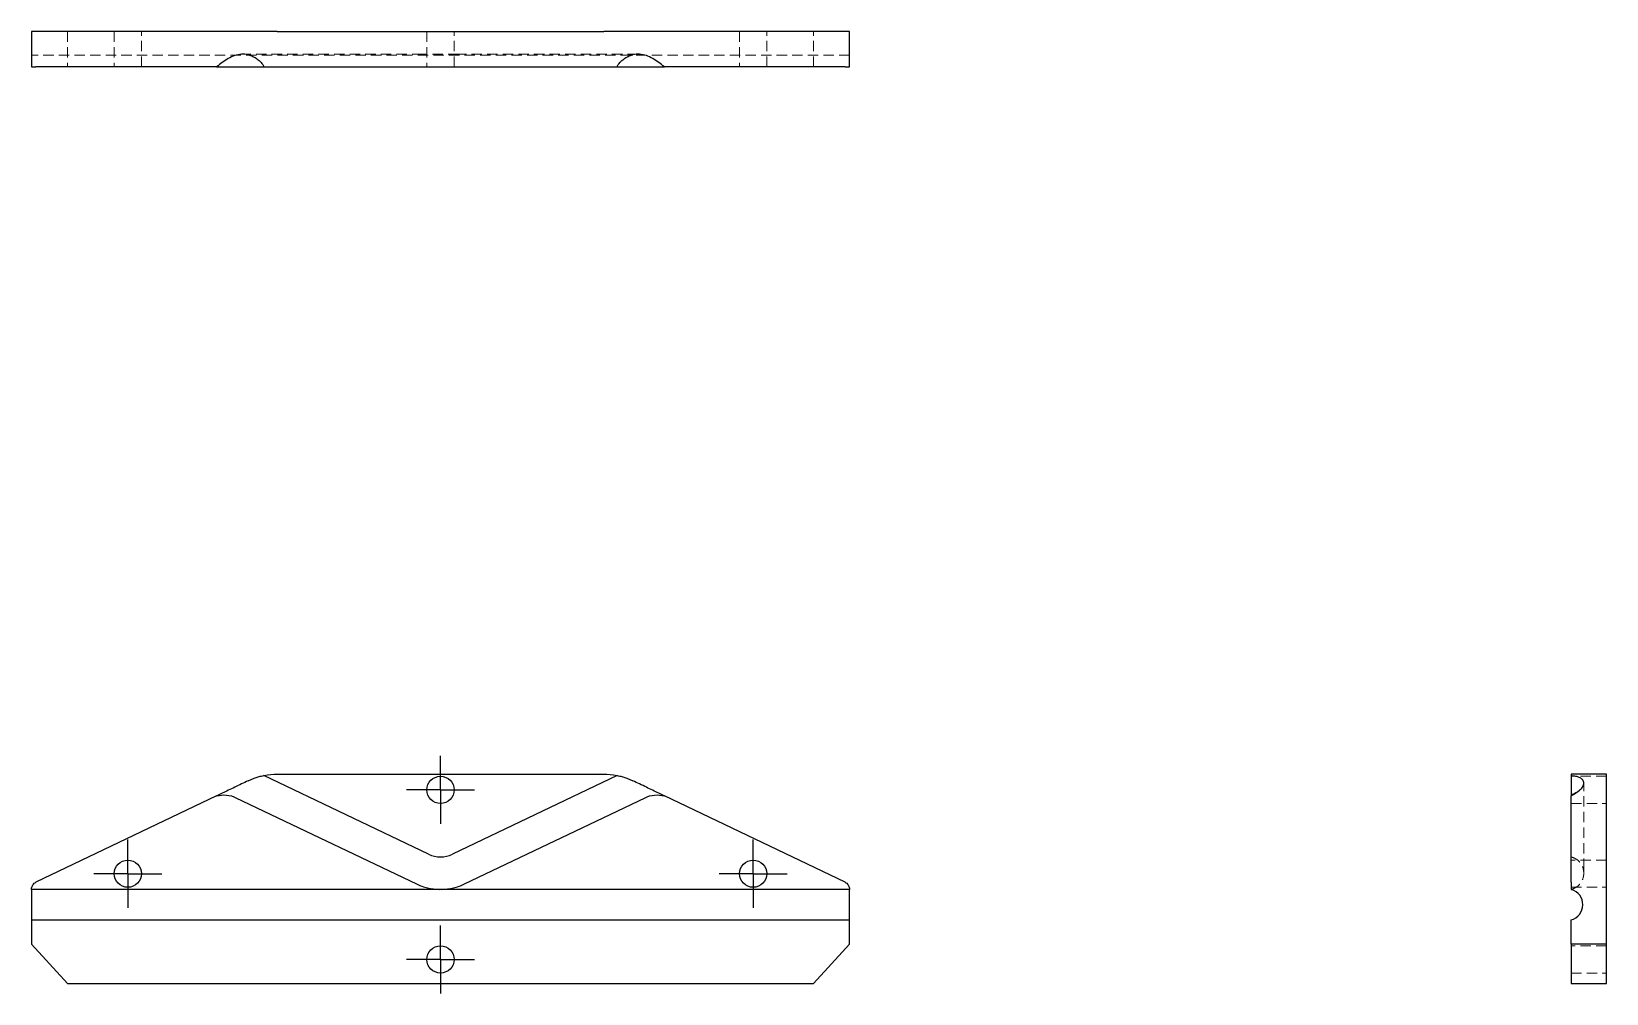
# Model space of a CAD drawing. Header units: millimetres. Extents: x 33 to 225, y 43 to 160.
import ezdxf

# ---------------------------------------------------------------- set-up
doc = ezdxf.new("R2010")
doc.units = ezdxf.units.MM
doc.linetypes.add('HIDDEN', pattern=[1.905, 1.27, -0.635])
doc.layers.add('10', color=7, linetype='Continuous')

# ---------------------------------------------------------------- blocks, each defined once
blk = doc.blocks.new('SW_CENTERMARKSYMBOL_0')
at = {"layer": '10', "color": 0}
for p, q in [((0, 2.5), (0, 4.16)), ((0, 0), (0, 2.5)), ((-2.5, 0), (-4.16, 0)), ((0, 0), (-2.5, 0)), ((0, 0), (0, -2.5)), ((0, 0), (2.5, 0)), ((2.5, 0), (4.16, 0)), ((0, -2.5), (0, -4.16))]:
    blk.add_line(p, q, dxfattribs=at)
blk = doc.blocks.new('SW_CENTERMARKSYMBOL_1')
at = {"layer": '10', "color": 0}
for p, q in [((0, 2.5), (0, 4.16)), ((0, 0), (0, 2.5)), ((-2.5, 0), (-4.16, 0)), ((0, 0), (-2.5, 0)), ((0, 0), (0, -2.5)), ((0, 0), (2.5, 0)), ((2.5, 0), (4.16, 0)), ((0, -2.5), (0, -4.16))]:
    blk.add_line(p, q, dxfattribs=at)
blk = doc.blocks.new('SW_CENTERMARKSYMBOL_2')
at = {"layer": '10', "color": 0}
for p, q in [((0, 2.5), (0, 4.16)), ((0, 0), (0, 2.5)), ((-2.5, 0), (-4.16, 0)), ((0, 0), (-2.5, 0)), ((0, 0), (0, -2.5)), ((0, 0), (2.5, 0)), ((2.5, 0), (4.16, 0)), ((0, -2.5), (0, -4.16))]:
    blk.add_line(p, q, dxfattribs=at)
blk = doc.blocks.new('SW_CENTERMARKSYMBOL_3')
at = {"layer": '10', "color": 0}
for p, q in [((0, 2.5), (0, 4.16)), ((0, 0), (0, 2.5)), ((-2.5, 0), (-4.16, 0)), ((0, 0), (-2.5, 0)), ((0, 0), (0, -2.5)), ((0, 0), (2.5, 0)), ((2.5, 0), (4.16, 0)), ((0, -2.5), (0, -4.16))]:
    blk.add_line(p, q, dxfattribs=at)

msp = doc.modelspace()

# ---------------------------------------------------------------- linework, layer by layer
at = {"color": 7, "linetype": 'Continuous', "lineweight": 25}
for p, q in [((33.07, 160.35), (33.07, 156.07)), ((59.53, 160.35), (33.59, 160.35)), ((63.07, 160.35), (102.93, 160.35)), ((132.41, 160.35), (106.47, 160.35)), ((132.93, 156.07), (132.93, 160.35)), ((33.07, 156.07), (33.07, 156.03)), ((55.67, 156.03), (33.59, 156.03)), ((58.03, 156.03), (61.42, 156.03)), ((63.07, 156.03), (102.93, 156.03)), ((104.6, 156.03), (107.97, 156.03)), ((132.41, 156.03), (110.33, 156.03)), ((132.93, 156.03), (132.93, 156.07)), ((81.53, 59.93), (61.44, 69.53)), ((63.07, 69.69), (102.93, 69.69)), ((104.56, 69.53), (84.47, 59.93)), ((225.35, 69.69), (221.03, 69.69)), ((221.03, 69.53), (221.03, 67.19)), ((225.35, 56.49), (225.35, 68.88)), ((55.67, 67.04), (33.59, 56.49)), ((58.03, 66.82), (80.07, 56.29)), ((85.93, 56.29), (107.97, 66.82)), ((132.41, 56.49), (110.33, 67.04)), ((221.03, 56.49), (221.03, 67.04)), ((82.85, 55.62), (33.07, 55.62)), ((33.07, 55.61), (33.07, 51.89)), ((132.93, 55.62), (83.15, 55.62)), ((132.93, 51.89), (132.93, 55.61)), ((225.35, 48.95), (225.35, 55.61)), ((33.07, 51.89), (132.93, 51.89)), ((33.07, 51.89), (33.07, 48.95)), ((132.93, 48.95), (132.93, 51.89)), ((221.03, 48.95), (221.03, 51.89)), ((37.47, 44.14), (33.07, 48.95)), ((132.93, 48.95), (128.53, 44.14)), ((225.35, 48.95), (221.03, 48.95)), ((221.03, 48.95), (221.03, 44.14)), ((225.35, 44.14), (225.35, 48.95)), ((37.47, 44.14), (128.53, 44.14)), ((221.03, 44.14), (225.35, 44.14))]:
    msp.add_line(p, q, dxfattribs=at)
at = {"color": 7, "linetype": 'HIDDEN', "lineweight": 18}
for p, q in [((37.47, 160.35), (37.47, 156.03)), ((43.17, 160.35), (43.17, 156.03)), ((46.49, 156.03), (46.49, 160.35)), ((81.34, 160.35), (81.34, 156.03)), ((84.66, 156.03), (84.66, 160.35)), ((119.51, 160.35), (119.51, 156.03)), ((122.83, 156.03), (122.83, 160.35)), ((128.53, 156.03), (128.53, 160.35)), ((132.93, 157.47), (33.07, 157.47)), ((225.35, 69.43), (221.03, 69.43)), ((222.59, 68.58), (222.58, 68.49)), ((221.03, 66.11), (225.35, 66.11)), ((225.35, 59.2), (221.03, 59.2)), ((221.03, 55.88), (225.35, 55.88)), ((225.35, 48.73), (221.03, 48.73)), ((221.03, 45.41), (225.35, 45.41))]:
    msp.add_line(p, q, dxfattribs=at)
at = {"color": 7, "linetype": 'Continuous', "lineweight": 25}
for centre in [(83, 67.77), (44.83, 57.54), (121.17, 57.54), (83, 47.07)]:
    msp.add_circle(centre, 1.66, dxfattribs=at)
msp.add_arc((220.54, 53.76), 1.92, 284.4775, 74.1089, dxfattribs=at)
msp.add_ellipse((83, 63.59), major_axis=(0, -4), ratio=0.916667, start_param=5.870262, end_param=6.696108, dxfattribs=at)
for points in [[(33.59, 160.35), (33.47, 160.35), (33.2, 160.35), (33.07, 160.35), (33.07, 160.35)], [(63.07, 160.35), (62.05, 160.35), (60.84, 160.35), (59.53, 160.35)], [(106.47, 160.35), (105.16, 160.35), (103.95, 160.35), (102.93, 160.35)], [(132.93, 160.35), (132.93, 160.35), (132.8, 160.35), (132.53, 160.35), (132.41, 160.35)], [(33.07, 156.07), (33.07, 156.06), (33.07, 156.04), (33.07, 156.03)], [(59.53, 157.51), (59.26, 157.58), (58.98, 157.6), (58.7, 157.58)], [(61.44, 156.03), (62.02, 156.03), (62.57, 156.03), (63.07, 156.03)], [(102.93, 156.03), (103.43, 156.03), (103.98, 156.03), (104.56, 156.03)], [(107.3, 157.58), (107.02, 157.6), (106.74, 157.58), (106.47, 157.51)], [(132.93, 156.03), (132.93, 156.04), (132.93, 156.06), (132.93, 156.07)], [(61.44, 69.53), (62.02, 69.65), (62.57, 69.69), (63.07, 69.69)], [(102.93, 69.69), (103.43, 69.69), (103.98, 69.65), (104.56, 69.53)], [(221.03, 69.69), (221.03, 69.69), (221.03, 69.65), (221.03, 69.53)], [(225.35, 68.88), (225.35, 69.51), (225.35, 69.69), (225.35, 69.69)], [(59.53, 68.88), (59.26, 68.75), (58.98, 68.62), (58.7, 68.49)], [(107.3, 68.49), (107.02, 68.62), (106.74, 68.75), (106.47, 68.88)], [(222.58, 68.49), (222.6, 68.62), (222.58, 68.75), (222.51, 68.88)], [(225.35, 55.61), (225.35, 55.82), (225.35, 56.23), (225.35, 56.43), (225.35, 56.49)], [(33.07, 55.61), (33.07, 55.61), (33.07, 55.62), (33.07, 55.62)], [(83.15, 55.62), (83.05, 55.62), (82.95, 55.62), (82.85, 55.62)], [(132.93, 55.62), (132.93, 55.62), (132.93, 55.61), (132.93, 55.61)], [(221.03, 55.62), (221.04, 55.62), (221.06, 55.61), (221.07, 55.61)]]:
    msp.add_open_spline(points, degree=3, dxfattribs=at)
for points, knots in [([(33.07, 156.03), (33.07, 156.03), (33.21, 156.03), (33.47, 156.03), (33.59, 156.03)], [0.7516162, 0.7516162, 0.7516162, 0.7516162, 0.8317062, 0.9134124, 0.9134124, 0.9134124, 0.9134124]), ([(58.7, 157.58), (58.41, 157.56), (58.14, 157.5), (57.6, 157.31), (57.34, 157.19), (56.59, 156.76), (56.12, 156.4), (55.67, 156.03)], [0, 0, 0, 0, 0.25, 0.25, 0.5, 0.5, 1, 1, 1, 1]), ([(55.67, 156.03), (56.05, 156.03), (56.46, 156.03), (57.27, 156.03), (57.67, 156.03), (58.03, 156.03)], [0, 0, 0, 0, 0.5, 0.5, 1, 1, 1, 1]), ([(59.53, 157.51), (59.72, 157.46), (59.91, 157.39), (60.28, 157.22), (60.46, 157.12), (60.8, 156.87), (60.96, 156.73), (61.24, 156.41), (61.36, 156.23), (61.44, 156.02)], [0, 0, 0, 0, 0.25, 0.25, 0.5, 0.5, 0.75, 0.75, 1, 1, 1, 1]), ([(104.56, 156.02), (104.64, 156.23), (104.76, 156.41), (105.04, 156.73), (105.2, 156.87), (105.54, 157.12), (105.72, 157.22), (106.09, 157.39), (106.28, 157.46), (106.47, 157.51)], [0, 0, 0, 0, 0.25, 0.25, 0.5, 0.5, 0.75, 0.75, 1, 1, 1, 1]), ([(110.33, 156.03), (109.88, 156.4), (109.41, 156.76), (108.65, 157.19), (108.4, 157.31), (107.86, 157.5), (107.59, 157.56), (107.3, 157.58)], [0, 0, 0, 0, 0.5, 0.5, 0.75, 0.75, 1, 1, 1, 1]), ([(107.97, 156.03), (108.33, 156.03), (108.73, 156.03), (109.54, 156.03), (109.95, 156.03), (110.33, 156.03)], [0, 0, 0, 0, 0.5, 0.5, 1, 1, 1, 1]), ([(132.41, 156.03), (132.53, 156.03), (132.79, 156.03), (132.93, 156.03), (132.93, 156.03)], [0.0865876, 0.0865876, 0.0865876, 0.0865876, 0.1682938, 0.2483838, 0.2483838, 0.2483838, 0.2483838]), ([(59.53, 68.88), (59.72, 68.98), (59.91, 69.06), (60.28, 69.2), (60.46, 69.27), (60.8, 69.37), (60.96, 69.42), (61.24, 69.49), (61.36, 69.51), (61.44, 69.53)], [0, 0, 0, 0, 0.25, 0.25, 0.5, 0.5, 0.75, 0.75, 1, 1, 1, 1]), ([(104.56, 69.53), (104.64, 69.51), (104.76, 69.49), (105.04, 69.42), (105.2, 69.37), (105.54, 69.27), (105.72, 69.2), (106.09, 69.06), (106.28, 68.98), (106.47, 68.88)], [0, 0, 0, 0, 0.25, 0.25, 0.5, 0.5, 0.75, 0.75, 1, 1, 1, 1]), ([(221.02, 69.53), (221.23, 69.51), (221.41, 69.49), (221.73, 69.42), (221.87, 69.37), (222.12, 69.27), (222.22, 69.2), (222.39, 69.06), (222.46, 68.98), (222.51, 68.88)], [0, 0, 0, 0, 0.25, 0.25, 0.5, 0.5, 0.75, 0.75, 1, 1, 1, 1]), ([(58.7, 68.49), (58.41, 68.35), (58.14, 68.22), (57.6, 67.96), (57.34, 67.84), (56.59, 67.48), (56.12, 67.25), (55.67, 67.04)], [0, 0, 0, 0, 0.25, 0.25, 0.5, 0.5, 1, 1, 1, 1]), ([(110.33, 67.04), (109.88, 67.26), (109.41, 67.48), (108.65, 67.84), (108.4, 67.96), (107.86, 68.22), (107.59, 68.35), (107.3, 68.49)], [0, 0, 0, 0, 0.5, 0.5, 0.75, 0.75, 1, 1, 1, 1]), ([(221.03, 67.04), (221.4, 67.26), (221.76, 67.48), (222.19, 67.84), (222.31, 67.96), (222.5, 68.22), (222.56, 68.35), (222.58, 68.49)], [0, 0, 0, 0, 0.5, 0.5, 0.75, 0.75, 1, 1, 1, 1]), ([(221.69, 67.48), (221.63, 67.43), (221.44, 67.27), (221.19, 67.2), (221.03, 67.16)], [0, 0, 0, 0, 0.310603, 1, 1, 1, 1]), ([(55.67, 67.04), (56.05, 67.14), (56.46, 67.18), (57.27, 67.11), (57.67, 66.99), (58.03, 66.82)], [0, 0, 0, 0, 0.5, 0.5, 1, 1, 1, 1]), ([(107.97, 66.82), (108.33, 66.99), (108.73, 67.11), (109.54, 67.18), (109.95, 67.14), (110.33, 67.04)], [0, 0, 0, 0, 0.5, 0.5, 1, 1, 1, 1]), ([(221.03, 67.15), (221.03, 67.15), (221.03, 67.15), (221.03, 67.08), (221.03, 67.04)], [0, 0, 0, 0, 0.411616, 1, 1, 1, 1]), ([(33.07, 55.62), (33.07, 55.82), (33.21, 56.23), (33.47, 56.43), (33.59, 56.49)], [0.7516162, 0.7516162, 0.7516162, 0.7516162, 0.8317062, 0.9134124, 0.9134124, 0.9134124, 0.9134124]), ([(80.07, 56.29), (80.5, 56.08), (80.96, 55.92), (81.89, 55.69), (82.37, 55.63), (82.85, 55.62)], [0, 0, 0, 0, 0.5, 0.5, 1, 1, 1, 1]), ([(83.15, 55.62), (83.63, 55.63), (84.11, 55.69), (85.04, 55.92), (85.5, 56.08), (85.93, 56.29)], [0, 0, 0, 0, 0.5, 0.5, 1, 1, 1, 1]), ([(132.41, 56.49), (132.53, 56.43), (132.79, 56.23), (132.93, 55.82), (132.93, 55.62)], [0.0865876, 0.0865876, 0.0865876, 0.0865876, 0.1682938, 0.2483838, 0.2483838, 0.2483838, 0.2483838]), ([(221.03, 56.49), (221.03, 56.43), (221.03, 56.23), (221.03, 55.82), (221.03, 55.62)], [0.0865876, 0.0865876, 0.0865876, 0.0865876, 0.1682938, 0.2483838, 0.2483838, 0.2483838, 0.2483838])]:
    msp.add_open_spline(points, degree=3, knots=knots, dxfattribs=at)
at = {"color": 7, "linetype": 'HIDDEN', "lineweight": 18}
for points, knots in [([(80.8, 157.59), (77.47, 157.59), (70.17, 157.59), (62.87, 157.59), (58.89, 157.59)], [0, 0, 0, 0, 0.455145, 1, 1, 1, 1]), ([(85.2, 157.59), (84.82, 157.59), (84.11, 157.59), (83, 157.59), (81.89, 157.59), (81.18, 157.59), (80.8, 157.59)], [0, 0, 0, 0, 0.27196, 0.5, 0.72804, 1, 1, 1, 1]), ([(107.11, 157.59), (103.83, 157.59), (96.53, 157.59), (89.23, 157.59), (85.2, 157.59)], [0, 0, 0, 0, 0.449253, 1, 1, 1, 1]), ([(222.59, 58.11), (222.59, 59.69), (222.59, 63.18), (222.59, 66.67), (222.59, 68.58)], [0, 0, 0, 0, 0.455145, 1, 1, 1, 1]), ([(221.03, 59.59), (221.2, 59.53), (221.58, 59.41), (222.09, 59), (222.5, 58.38), (222.56, 57.87), (222.59, 57.6)], [0, 0, 0, 0, 0.2006915, 0.4383277, 0.7090655, 1, 1, 1, 1]), ([(222.59, 57.6), (222.59, 57.62), (222.59, 57.66), (222.59, 57.95), (222.59, 58.11)], [0, 0, 0, 0, 0.45608, 1, 1, 1, 1]), ([(221.03, 55.62), (221.2, 55.67), (221.58, 55.8), (222.09, 56.21), (222.5, 56.83), (222.56, 57.34), (222.59, 57.6)], [0, 0, 0, 0, 0.200692, 0.438328, 0.709066, 1, 1, 1, 1])]:
    msp.add_open_spline(points, degree=3, knots=knots, dxfattribs=at)

# ---------------------------------------------------------------- block references
at = {"layer": '10'}
for name, p in [('SW_CENTERMARKSYMBOL_1', (83, 67.77)), ('SW_CENTERMARKSYMBOL_2', (44.83, 57.54)), ('SW_CENTERMARKSYMBOL_0', (121.17, 57.54)), ('SW_CENTERMARKSYMBOL_3', (83, 47.07))]:
    msp.add_blockref(name, p, dxfattribs=at)

doc.saveas('drawing.dxf')
